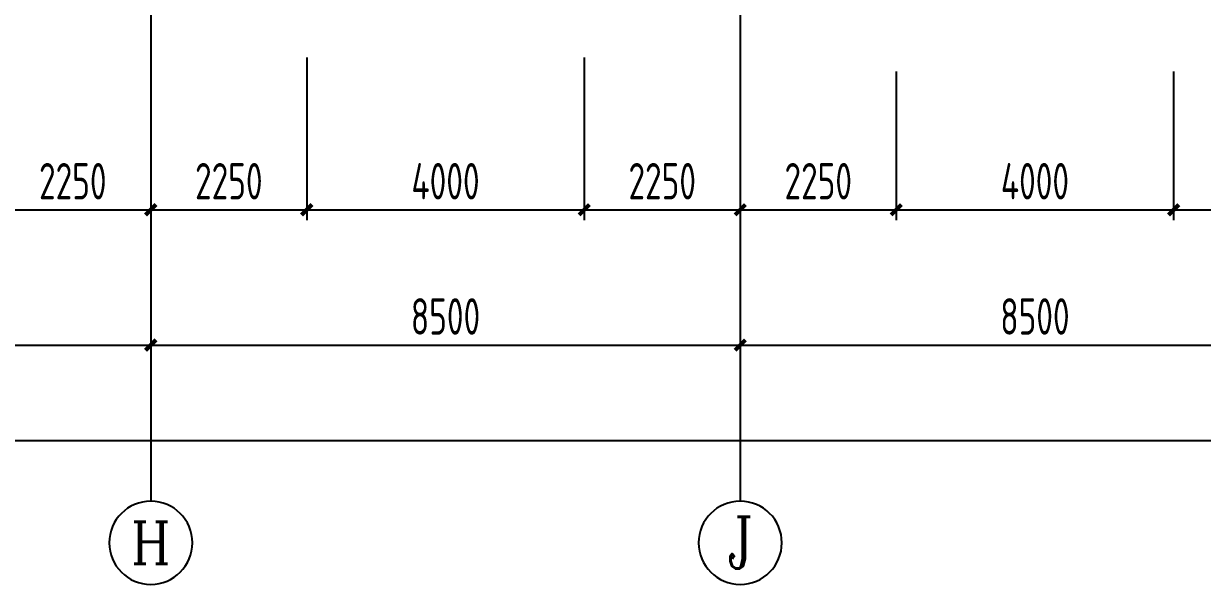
# Model space of a CAD drawing. Extents: x 753177 to 2169292, y -530934 to -273477.
# Drawn here: x 1768160 to 1785160, y -467485 to -459400 of the extents above; entities that cross this region are included whole.
import ezdxf
from ezdxf.enums import TextEntityAlignment as Align

# ---------------------------------------------------------------- set-up
doc = ezdxf.new("R2010")
doc.units = 0
doc.header["$LTSCALE"] = 1500
doc.header["$MEASUREMENT"] = 0
doc.linetypes.add('DOTE', pattern=[2.42, 2, -0.2, 0.02, -0.2])
doc.layers.get('Defpoints').update_dxf_attribs({"color": 252})
for name, color, linetype in [('AXIS', 3, 'Continuous'), ('AXIS_TEXT', 7, 'Continuous'), ('DIM', 3, 'Continuous')]:
    doc.layers.add(name, color=color, linetype=linetype)
doc.styles.add('_TCH_AXIS', font='COMPLEX', dxfattribs={"bigfont": 'GBCBIG'})
doc.styles.add('COMPLEX', font='COMPLEX')
doc.styles.add('TSSD_Dimension', font='Tssdeng.shx', dxfattribs={"width": 0.7, "bigfont": 'hztxt.shx'})
doc.dimstyles.new('TSSD_150_150', dxfattribs={"dimtxt": 525, "dimasz": 150, "dimexe": 150, "dimexo": 375, "dimgap": 150, "dimtad": 1, "dimdec": 0, "dimzin": 0, "dimdsep": 46, "dimtxsty": 'TSSD_Dimension', "dimblk": 'ARCHTICK', "dimblk1": 'ARCHTICK', "dimblk2": 'ARCHTICK', "dimcen": 0, "dimdle": 150, "dimclrt": 7, "dimadec": 0, "dimazin": 0, "dimtfac": 1, "dimtdec": 0, "dimtix": 1, "dimtmove": 2, "dimatfit": 3, "dimfxl": 0, "dimtolj": 1, "dimtzin": 0, "dimarcsym": 0})

# ---------------------------------------------------------------- blocks, each defined once
blk = doc.blocks.new('_ArchTick')
at = {"color": 0, "linetype": 'ByBlock', "const_width": 0.4}
blk.add_lwpolyline([(-0.5, -0.5), (0.5, 0.5)], dxfattribs=at)
blk = doc.blocks.new('*D1138')
at = {"layer": 'AXIS', "color": 0, "lineweight": -2, "transparency": 16777216}
for p, q in [((1761495, -460660), (1761495, -464185)), ((1769995, -460660), (1769995, -464185)), ((1761345, -464035), (1770145, -464035))]:
    blk.add_line(p, q, dxfattribs=at)
at = {"layer": 'Defpoints', "color": 0, "transparency": 16777216}
for p in [(1761495, -460285), (1769995, -460285), (1769995, -464035)]:
    blk.add_point(p, dxfattribs=at)
at = {"layer": 'AXIS', "color": 0, "lineweight": -2, "transparency": 16777216, "xscale": 150, "yscale": 150, "zscale": 150, "rotation": 180}
blk.add_blockref('_ArchTick', (1761495, -464035), dxfattribs=at)
at = {"layer": 'AXIS', "color": 0, "lineweight": -2, "transparency": 16777216, "xscale": 150, "yscale": 150, "zscale": 150}
blk.add_blockref('_ArchTick', (1769995, -464035), dxfattribs=at)
at = {"layer": 'AXIS', "color": 7, "transparency": 16777216, "insert": (1765745, -463622), "char_height": 525, "attachment_point": 5, "style": 'TSSD_Dimension'}
blk.add_mtext('\\A1;8500', dxfattribs=at)
blk = doc.blocks.new('*D1139')
at = {"layer": 'AXIS', "color": 0, "lineweight": -2, "transparency": 16777216}
for p, q in [((1769995, -460660), (1769995, -464185)), ((1778495, -460660), (1778495, -464185)), ((1769845, -464035), (1778645, -464035))]:
    blk.add_line(p, q, dxfattribs=at)
at = {"layer": 'Defpoints', "color": 0, "transparency": 16777216}
for p in [(1769995, -460285), (1778495, -460285), (1778495, -464035)]:
    blk.add_point(p, dxfattribs=at)
at = {"layer": 'AXIS', "color": 0, "lineweight": -2, "transparency": 16777216, "xscale": 150, "yscale": 150, "zscale": 150, "rotation": 180}
blk.add_blockref('_ArchTick', (1769995, -464035), dxfattribs=at)
at = {"layer": 'AXIS', "color": 0, "lineweight": -2, "transparency": 16777216, "xscale": 150, "yscale": 150, "zscale": 150}
blk.add_blockref('_ArchTick', (1778495, -464035), dxfattribs=at)
at = {"layer": 'AXIS', "color": 7, "transparency": 16777216, "insert": (1774245, -463622), "char_height": 525, "attachment_point": 5, "style": 'TSSD_Dimension'}
blk.add_mtext('\\A1;8500', dxfattribs=at)
blk = doc.blocks.new('*D1140')
at = {"layer": 'AXIS', "color": 0, "lineweight": -2, "transparency": 16777216}
for p, q in [((1778495, -460660), (1778495, -464185)), ((1786995, -460660), (1786995, -464185)), ((1778345, -464035), (1787145, -464035))]:
    blk.add_line(p, q, dxfattribs=at)
at = {"layer": 'Defpoints', "color": 0, "transparency": 16777216}
for p in [(1778495, -460285), (1786995, -460285), (1786995, -464035)]:
    blk.add_point(p, dxfattribs=at)
at = {"layer": 'AXIS', "color": 0, "lineweight": -2, "transparency": 16777216, "xscale": 150, "yscale": 150, "zscale": 150, "rotation": 180}
blk.add_blockref('_ArchTick', (1778495, -464035), dxfattribs=at)
at = {"layer": 'AXIS', "color": 0, "lineweight": -2, "transparency": 16777216, "xscale": 150, "yscale": 150, "zscale": 150}
blk.add_blockref('_ArchTick', (1786995, -464035), dxfattribs=at)
at = {"layer": 'AXIS', "color": 7, "transparency": 16777216, "insert": (1782745, -463622), "char_height": 525, "attachment_point": 5, "style": 'TSSD_Dimension'}
blk.add_mtext('\\A1;8500', dxfattribs=at)
blk = doc.blocks.new('_AXISO')
blk.add_circle((0, 0), 0.5)
at = {"layer": 'AXIS_TEXT', "style": 'COMPLEX', "width": 1.041667}
blk.add_attdef('A', text='', height=0.56, dxfattribs=at).set_placement((-0.25, -0.28), (0.25, -0.28), align=Align.FIT)
blk = doc.blocks.new('*D1145')
at = {"layer": 'Defpoints', "color": 0, "transparency": 16777216}
for p in [(1710495, -459137), (1820995, -459137), (1820995, -465410)]:
    blk.add_point(p, dxfattribs=at)
at = {"layer": 'DIM', "color": 0, "lineweight": -2, "transparency": 16777216}
for p, q in [((1710495, -459512), (1710495, -465560)), ((1820995, -459512), (1820995, -465560)), ((1710345, -465410), (1821145, -465410))]:
    blk.add_line(p, q, dxfattribs=at)
at = {"layer": 'DIM', "color": 0, "lineweight": -2, "transparency": 16777216, "xscale": 150, "yscale": 150, "zscale": 150, "rotation": 180}
blk.add_blockref('_ArchTick', (1710495, -465410), dxfattribs=at)
at = {"layer": 'DIM', "color": 0, "lineweight": -2, "transparency": 16777216, "xscale": 150, "yscale": 150, "zscale": 150}
blk.add_blockref('_ArchTick', (1820995, -465410), dxfattribs=at)
at = {"layer": 'DIM', "color": 7, "transparency": 16777216, "insert": (1765745, -464998), "char_height": 525, "attachment_point": 5, "style": 'TSSD_Dimension'}
blk.add_mtext('\\A1;110500', dxfattribs=at)
blk = doc.blocks.new('*D1150')
at = {"layer": 'Defpoints', "color": 0, "transparency": 16777216}
for p in [(1769995, -459512), (1772245, -459512), (1772245, -462084)]:
    blk.add_point(p, dxfattribs=at)
at = {"layer": 'DIM', "color": 0, "lineweight": -2, "transparency": 16777216}
for p, q in [((1769995, -459887), (1769995, -462234)), ((1772245, -459887), (1772245, -462234)), ((1769845, -462084), (1772395, -462084))]:
    blk.add_line(p, q, dxfattribs=at)
at = {"layer": 'DIM', "color": 0, "lineweight": -2, "transparency": 16777216, "xscale": 150, "yscale": 150, "zscale": 150, "rotation": 180}
blk.add_blockref('_ArchTick', (1769995, -462084), dxfattribs=at)
at = {"layer": 'DIM', "color": 0, "lineweight": -2, "transparency": 16777216, "xscale": 150, "yscale": 150, "zscale": 150}
blk.add_blockref('_ArchTick', (1772245, -462084), dxfattribs=at)
at = {"layer": 'DIM', "color": 7, "transparency": 16777216, "insert": (1771120, -461672), "char_height": 525, "attachment_point": 5, "style": 'TSSD_Dimension'}
blk.add_mtext('\\A1;2250', dxfattribs=at)
blk = doc.blocks.new('*D1151')
at = {"layer": 'Defpoints', "color": 0, "transparency": 16777216}
for p in [(1772245, -459512), (1776245, -459512), (1776245, -462084)]:
    blk.add_point(p, dxfattribs=at)
at = {"layer": 'DIM', "color": 0, "lineweight": -2, "transparency": 16777216}
for p, q in [((1772245, -459887), (1772245, -462234)), ((1776245, -459887), (1776245, -462234)), ((1772095, -462084), (1776395, -462084))]:
    blk.add_line(p, q, dxfattribs=at)
at = {"layer": 'DIM', "color": 0, "lineweight": -2, "transparency": 16777216, "xscale": 150, "yscale": 150, "zscale": 150, "rotation": 180}
blk.add_blockref('_ArchTick', (1772245, -462084), dxfattribs=at)
at = {"layer": 'DIM', "color": 0, "lineweight": -2, "transparency": 16777216, "xscale": 150, "yscale": 150, "zscale": 150}
blk.add_blockref('_ArchTick', (1776245, -462084), dxfattribs=at)
at = {"layer": 'DIM', "color": 7, "transparency": 16777216, "insert": (1774245, -461672), "char_height": 525, "attachment_point": 5, "style": 'TSSD_Dimension'}
blk.add_mtext('\\A1;4000', dxfattribs=at)
blk = doc.blocks.new('*D1152')
at = {"layer": 'Defpoints', "color": 0, "transparency": 16777216}
for p in [(1776245, -459512), (1778495, -459512), (1778495, -462084)]:
    blk.add_point(p, dxfattribs=at)
at = {"layer": 'DIM', "color": 0, "lineweight": -2, "transparency": 16777216}
for p, q in [((1776245, -459887), (1776245, -462234)), ((1778495, -459887), (1778495, -462234)), ((1776095, -462084), (1778645, -462084))]:
    blk.add_line(p, q, dxfattribs=at)
at = {"layer": 'DIM', "color": 0, "lineweight": -2, "transparency": 16777216, "xscale": 150, "yscale": 150, "zscale": 150, "rotation": 180}
blk.add_blockref('_ArchTick', (1776245, -462084), dxfattribs=at)
at = {"layer": 'DIM', "color": 0, "lineweight": -2, "transparency": 16777216, "xscale": 150, "yscale": 150, "zscale": 150}
blk.add_blockref('_ArchTick', (1778495, -462084), dxfattribs=at)
at = {"layer": 'DIM', "color": 7, "transparency": 16777216, "insert": (1777370, -461672), "char_height": 525, "attachment_point": 5, "style": 'TSSD_Dimension'}
blk.add_mtext('\\A1;2250', dxfattribs=at)
blk = doc.blocks.new('*D1162')
at = {"layer": 'Defpoints', "color": 0, "transparency": 16777216}
for p in [(1778495, -459716), (1780745, -459716), (1780745, -462084)]:
    blk.add_point(p, dxfattribs=at)
at = {"layer": 'DIM', "color": 0, "lineweight": -2, "transparency": 16777216}
for p, q in [((1778495, -460091), (1778495, -462234)), ((1780745, -460091), (1780745, -462234)), ((1778345, -462084), (1780895, -462084))]:
    blk.add_line(p, q, dxfattribs=at)
at = {"layer": 'DIM', "color": 0, "lineweight": -2, "transparency": 16777216, "xscale": 150, "yscale": 150, "zscale": 150, "rotation": 180}
blk.add_blockref('_ArchTick', (1778495, -462084), dxfattribs=at)
at = {"layer": 'DIM', "color": 0, "lineweight": -2, "transparency": 16777216, "xscale": 150, "yscale": 150, "zscale": 150}
blk.add_blockref('_ArchTick', (1780745, -462084), dxfattribs=at)
at = {"layer": 'DIM', "color": 7, "transparency": 16777216, "insert": (1779620, -461672), "char_height": 525, "attachment_point": 5, "style": 'TSSD_Dimension'}
blk.add_mtext('\\A1;2250', dxfattribs=at)
blk = doc.blocks.new('*D1163')
at = {"layer": 'Defpoints', "color": 0, "transparency": 16777216}
for p in [(1780745, -459716), (1784745, -459716), (1784745, -462084)]:
    blk.add_point(p, dxfattribs=at)
at = {"layer": 'DIM', "color": 0, "lineweight": -2, "transparency": 16777216}
for p, q in [((1780745, -460091), (1780745, -462234)), ((1784745, -460091), (1784745, -462234)), ((1780595, -462084), (1784895, -462084))]:
    blk.add_line(p, q, dxfattribs=at)
at = {"layer": 'DIM', "color": 0, "lineweight": -2, "transparency": 16777216, "xscale": 150, "yscale": 150, "zscale": 150, "rotation": 180}
blk.add_blockref('_ArchTick', (1780745, -462084), dxfattribs=at)
at = {"layer": 'DIM', "color": 0, "lineweight": -2, "transparency": 16777216, "xscale": 150, "yscale": 150, "zscale": 150}
blk.add_blockref('_ArchTick', (1784745, -462084), dxfattribs=at)
at = {"layer": 'DIM', "color": 7, "transparency": 16777216, "insert": (1782745, -461672), "char_height": 525, "attachment_point": 5, "style": 'TSSD_Dimension'}
blk.add_mtext('\\A1;4000', dxfattribs=at)
blk = doc.blocks.new('*D1164')
at = {"layer": 'Defpoints', "color": 0, "transparency": 16777216}
for p in [(1784745, -459716), (1786995, -459716), (1786995, -462084)]:
    blk.add_point(p, dxfattribs=at)
at = {"layer": 'DIM', "color": 0, "lineweight": -2, "transparency": 16777216}
for p, q in [((1784745, -460091), (1784745, -462234)), ((1786995, -460091), (1786995, -462234)), ((1784595, -462084), (1787145, -462084))]:
    blk.add_line(p, q, dxfattribs=at)
at = {"layer": 'DIM', "color": 0, "lineweight": -2, "transparency": 16777216, "xscale": 150, "yscale": 150, "zscale": 150, "rotation": 180}
blk.add_blockref('_ArchTick', (1784745, -462084), dxfattribs=at)
at = {"layer": 'DIM', "color": 0, "lineweight": -2, "transparency": 16777216, "xscale": 150, "yscale": 150, "zscale": 150}
blk.add_blockref('_ArchTick', (1786995, -462084), dxfattribs=at)
at = {"layer": 'DIM', "color": 7, "transparency": 16777216, "insert": (1785870, -461672), "char_height": 525, "attachment_point": 5, "style": 'TSSD_Dimension'}
blk.add_mtext('\\A1;2250', dxfattribs=at)
blk = doc.blocks.new('*D1124')
at = {"layer": 'Defpoints', "color": 0, "transparency": 16777216}
for p in [(1767745, -459716), (1769995, -459716), (1769995, -462084)]:
    blk.add_point(p, dxfattribs=at)
at = {"layer": 'DIM', "color": 0, "lineweight": -2, "transparency": 16777216}
for p, q in [((1767745, -460091), (1767745, -462234)), ((1769995, -460091), (1769995, -462234)), ((1767595, -462084), (1770145, -462084))]:
    blk.add_line(p, q, dxfattribs=at)
at = {"layer": 'DIM', "color": 0, "lineweight": -2, "transparency": 16777216, "xscale": 150, "yscale": 150, "zscale": 150, "rotation": 180}
blk.add_blockref('_ArchTick', (1767745, -462084), dxfattribs=at)
at = {"layer": 'DIM', "color": 0, "lineweight": -2, "transparency": 16777216, "xscale": 150, "yscale": 150, "zscale": 150}
blk.add_blockref('_ArchTick', (1769995, -462084), dxfattribs=at)
at = {"layer": 'DIM', "color": 7, "transparency": 16777216, "insert": (1768870, -461672), "char_height": 525, "attachment_point": 5, "style": 'TSSD_Dimension'}
blk.add_mtext('\\A1;2250', dxfattribs=at)

msp = doc.modelspace()

# ---------------------------------------------------------------- linework, layer by layer
at = {"layer": 'AXIS', "color": 252, "linetype": 'DOTE'}
for p, q in [((1769995.3, -446011.3), (1769995.3, -460284.8)), ((1778495.3, -446011.3), (1778495.3, -460284.8))]:
    msp.add_line(p, q, dxfattribs=at)
at = {"layer": 'AXIS'}
for p, q in [((1769995.3, -460284.8), (1769995.3, -466284.8)), ((1778495.3, -460284.8), (1778495.3, -466284.8))]:
    msp.add_line(p, q, dxfattribs=at)

# ---------------------------------------------------------------- block references
ref = msp.add_blockref('_AXISO', (1769995.3, -466884.8), dxfattribs=dict(at, xscale=-1200, yscale=1200, zscale=1200))
ref.add_attrib('A', 'H', dxfattribs={"layer": 'AXIS_TEXT', "height": 608.3, "style": '_TCH_AXIS'}).set_placement((1769705.7, -467188.9), (1770285, -467188.9), align=Align.FIT)
ref = msp.add_blockref('_AXISO', (1778495.3, -466884.8), dxfattribs=dict(at, xscale=-1200, yscale=1200, zscale=1200))
ref.add_attrib('A', 'J', dxfattribs={"layer": 'AXIS_TEXT', "height": 744.1, "style": '_TCH_AXIS'}).set_placement((1778300.5, -467256.9), (1778690.2, -467256.9), align=Align.FIT)

# ---------------------------------------------------------------- dimensions: what is measured, and where the dimension line sits
for p1, p2, picture, middle in [((1761495.3, -460284.8), (1769995.3, -460284.8), '*D1138', (1765745.3, -463622.3)), ((1769995.3, -460284.8), (1778495.3, -460284.8), '*D1139', (1774245.3, -463622.3)), ((1778495.3, -460284.8), (1786995.3, -460284.8), '*D1140', (1782745.3, -463622.3))]:
    dim = msp.add_aligned_dim(p1=p1, p2=p2, distance=-3750, dimstyle='TSSD_150_150', dxfattribs=at)
    dim.commit()
    dim.dimension.update_dxf_attribs({"geometry": picture, "text_midpoint": middle})
at = {"layer": 'DIM'}
for base, p1, p2, picture, middle in [((1820995.3, -465410.1), (1710495.3, -459137.2), (1820995.3, -459137.2), '*D1145', (1765745.3, -464997.6)), ((1772245.3, -462084.5), (1769995.3, -459512.2), (1772245.3, -459512.2), '*D1150', (1771120.3, -461672)), ((1776245.3, -462084.5), (1772245.3, -459512.2), (1776245.3, -459512.2), '*D1151', (1774245.3, -461672)), ((1778495.3, -462084.5), (1776245.3, -459512.2), (1778495.3, -459512.2), '*D1152', (1777370.3, -461672)), ((1769995.3, -462084.5), (1767745.3, -459715.9), (1769995.3, -459715.9), '*D1124', (1768870.3, -461672)), ((1780745.3, -462084.5), (1778495.3, -459715.9), (1780745.3, -459715.9), '*D1162', (1779620.3, -461672)), ((1784745.3, -462084.5), (1780745.3, -459715.9), (1784745.3, -459715.9), '*D1163', (1782745.3, -461672)), ((1786995.3, -462084.5), (1784745.3, -459715.9), (1786995.3, -459715.9), '*D1164', (1785870.3, -461672))]:
    dim = msp.add_linear_dim(base=base, p1=p1, p2=p2, dimstyle='TSSD_150_150', dxfattribs=at)
    dim.commit()
    dim.dimension.update_dxf_attribs({"geometry": picture, "text_midpoint": middle})

doc.saveas('drawing.dxf')
